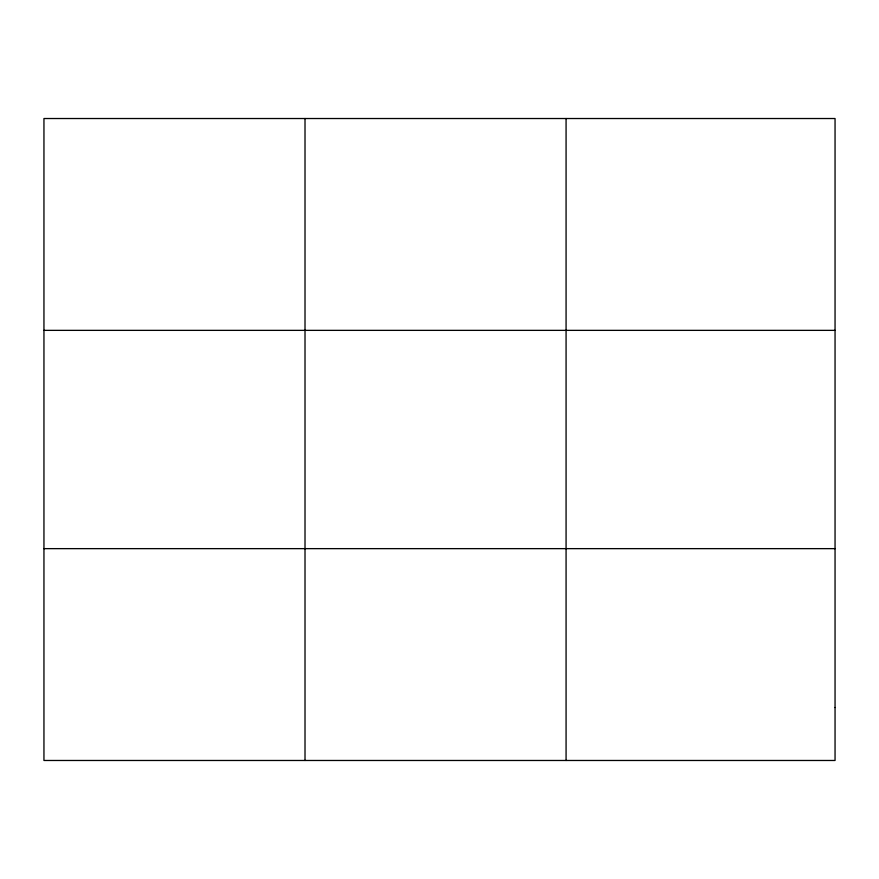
<?xml version="1.0" encoding="UTF-8"?>
<svg xmlns="http://www.w3.org/2000/svg" width="879" height="879" viewBox="0 0 879 879"><rect width="100%" height="100%" fill="white"/><g stroke="black" fill="none" stroke-linecap="round" stroke-linejoin="round"><path stroke-width="1.32" d="M305.013 760.478L305.013 118.522M566.076 760.478L566.076 118.522M43.95 330.361L835.05 330.361M43.95 548.639L835.05 548.639M835.05 707.518L835.05 760.478L43.95 760.478L43.95 118.522L835.05 118.522L835.05 707.518"/></g></svg>
